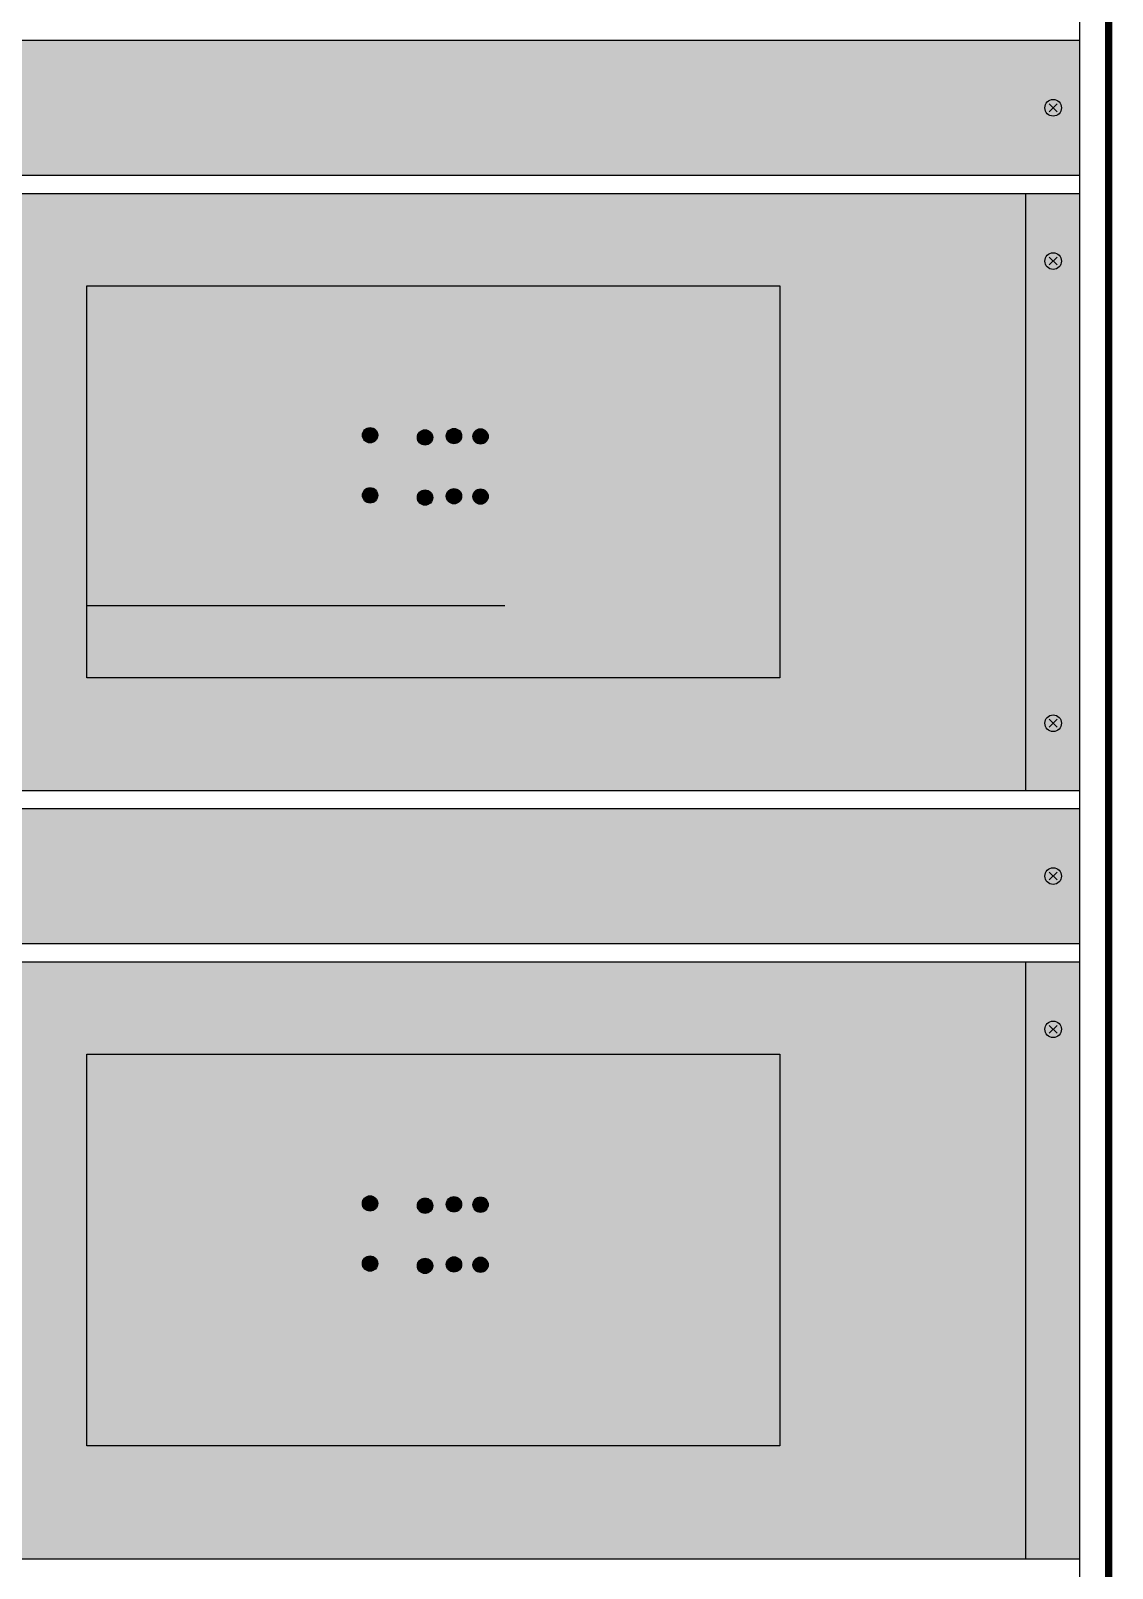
# Model space of a CAD drawing. Header units: millimetres. Extents: x 1211 to 4590, y 32 to 2478.
# Drawn here: x 3111 to 3552, y 418 to 1046 of the extents above; entities that cross this region are included whole.
import ezdxf

# ---------------------------------------------------------------- set-up
doc = ezdxf.new("R2010")
doc.units = ezdxf.units.MM

msp = doc.modelspace()

# ---------------------------------------------------------------- hatches: boundary and pattern name
at = {"lineweight": -3, "ltscale": 0.1, "true_color": 0xeff3f7}
h = msp.add_hatch(color=7, dxfattribs=at)
h.dxf.hatch_style = 1
h.paths.add_polyline_path([(2573.82, 1042.19), (2573.82, 986.93), (3538.88, 986.92), (3538.88, 1042.18)])
h = msp.add_hatch(color=7, dxfattribs=at)
h.dxf.hatch_style = 1
h.paths.add_polyline_path([(2573.82, 979.59), (2573.82, 735.64), (3538.88, 735.63), (3538.88, 979.58)])
at = {"ltscale": 0.1}
h = msp.add_hatch(color=49, dxfattribs=at)
h.dxf.hatch_style = 1
edge = h.paths.add_edge_path()
edge.add_line((3159.14, 904.52), (3159.14, 920.85))
edge.add_arc((3156.98, 920.85), 2.16, 0, 180)
edge.add_line((3154.82, 920.85), (3154.82, 904.52))
edge.add_arc((3156.98, 904.52), 2.16, 180, 360)
h = msp.add_hatch(color=49, dxfattribs=at)
h.dxf.hatch_style = 1
edge = h.paths.add_edge_path()
edge.add_line((3166.37, 904.52), (3166.37, 920.85))
edge.add_arc((3164.21, 920.85), 2.16, 0, 180)
edge.add_line((3162.05, 920.85), (3162.05, 904.52))
edge.add_arc((3164.21, 904.52), 2.16, 180, 360)
h = msp.add_hatch(color=49, dxfattribs=at)
h.dxf.hatch_style = 1
edge = h.paths.add_edge_path()
edge.add_line((3173.6, 904.52), (3173.6, 920.85))
edge.add_arc((3171.44, 920.85), 2.16, 0, 180)
edge.add_line((3169.27, 920.85), (3169.27, 904.52))
edge.add_arc((3171.44, 904.52), 2.16, 180, 360)
h = msp.add_hatch(color=49, dxfattribs=at)
h.dxf.hatch_style = 1
edge = h.paths.add_edge_path()
edge.add_line((3180.82, 904.52), (3180.82, 920.85))
edge.add_arc((3178.66, 920.85), 2.16, 0, 180)
edge.add_line((3176.5, 920.85), (3176.5, 904.52))
edge.add_arc((3178.66, 904.52), 2.16, 180, 360)
h = msp.add_hatch(color=49, dxfattribs=at)
h.dxf.hatch_style = 1
edge = h.paths.add_edge_path()
edge.add_line((3188.24, 904.52), (3188.24, 920.85))
edge.add_arc((3186.08, 920.85), 2.16, 0, 180)
edge.add_line((3183.92, 920.85), (3183.92, 904.52))
edge.add_arc((3186.08, 904.52), 2.16, 180, 360)
h = msp.add_hatch(color=49, dxfattribs=at)
h.dxf.hatch_style = 1
edge = h.paths.add_edge_path()
edge.add_line((3195.47, 904.52), (3195.47, 920.85))
edge.add_arc((3193.3, 920.85), 2.16, 0, 180)
edge.add_line((3191.14, 920.85), (3191.14, 904.52))
edge.add_arc((3193.3, 904.52), 2.16, 180, 360)
h = msp.add_hatch(color=49, dxfattribs=at)
h.dxf.hatch_style = 1
edge = h.paths.add_edge_path()
edge.add_line((3202.69, 904.52), (3202.69, 920.85))
edge.add_arc((3200.53, 920.85), 2.16, 0, 180)
edge.add_line((3198.37, 920.85), (3198.37, 904.52))
edge.add_arc((3200.53, 904.52), 2.16, 180, 360)
h = msp.add_hatch(color=49, dxfattribs=at)
h.dxf.hatch_style = 1
edge = h.paths.add_edge_path()
edge.add_line((3209.92, 904.52), (3209.92, 920.85))
edge.add_arc((3207.76, 920.85), 2.16, 0, 180)
edge.add_line((3205.6, 920.85), (3205.6, 904.52))
edge.add_arc((3207.76, 904.52), 2.16, 180, 360)
h = msp.add_hatch(color=49, dxfattribs=at)
h.dxf.hatch_style = 1
edge = h.paths.add_edge_path()
edge.add_line((3335.65, 904.52), (3335.65, 920.85))
edge.add_arc((3333.49, 920.85), 2.16, 0, 180)
edge.add_line((3331.32, 920.85), (3331.32, 904.52))
edge.add_arc((3333.49, 904.52), 2.16, 180, 360)
h = msp.add_hatch(color=49, dxfattribs=at)
h.dxf.hatch_style = 1
edge = h.paths.add_edge_path()
edge.add_line((3342.87, 904.52), (3342.87, 920.85))
edge.add_arc((3340.71, 920.85), 2.16, 0, 180)
edge.add_line((3338.55, 920.85), (3338.55, 904.52))
edge.add_arc((3340.71, 904.52), 2.16, 180, 360)
h = msp.add_hatch(color=49, dxfattribs=at)
h.dxf.hatch_style = 1
edge = h.paths.add_edge_path()
edge.add_line((3350.1, 904.52), (3350.1, 920.85))
edge.add_arc((3347.94, 920.85), 2.16, 0, 180)
edge.add_line((3345.78, 920.85), (3345.78, 904.52))
edge.add_arc((3347.94, 904.52), 2.16, 180, 360)
h = msp.add_hatch(color=49, dxfattribs=at)
h.dxf.hatch_style = 1
edge = h.paths.add_edge_path()
edge.add_line((3357.33, 904.52), (3357.33, 920.85))
edge.add_arc((3355.17, 920.85), 2.16, 0, 180)
edge.add_line((3353.01, 920.85), (3353.01, 904.52))
edge.add_arc((3355.17, 904.52), 2.16, 180, 360)
h = msp.add_hatch(color=49, dxfattribs=at)
h.dxf.hatch_style = 1
edge = h.paths.add_edge_path()
edge.add_line((3364.43, 904.52), (3364.43, 920.85))
edge.add_arc((3362.27, 920.85), 2.16, 0, 180)
edge.add_line((3360.11, 920.85), (3360.11, 904.52))
edge.add_arc((3362.27, 904.52), 2.16, 180, 360)
h = msp.add_hatch(color=49, dxfattribs=at)
h.dxf.hatch_style = 1
edge = h.paths.add_edge_path()
edge.add_line((3371.65, 904.52), (3371.65, 920.85))
edge.add_arc((3369.49, 920.85), 2.16, 0, 180)
edge.add_line((3367.33, 920.85), (3367.33, 904.52))
edge.add_arc((3369.49, 904.52), 2.16, 180, 360)
h = msp.add_hatch(color=49, dxfattribs=at)
h.dxf.hatch_style = 1
edge = h.paths.add_edge_path()
edge.add_line((3378.88, 904.52), (3378.88, 920.85))
edge.add_arc((3376.72, 920.85), 2.16, 0, 180)
edge.add_line((3374.56, 920.85), (3374.56, 904.52))
edge.add_arc((3376.72, 904.52), 2.16, 180, 360)
h = msp.add_hatch(color=49, dxfattribs=at)
h.dxf.hatch_style = 1
edge = h.paths.add_edge_path()
edge.add_line((3386.11, 904.52), (3386.11, 920.85))
edge.add_arc((3383.95, 920.85), 2.16, 0, 180)
edge.add_line((3381.79, 920.85), (3381.79, 904.52))
edge.add_arc((3383.95, 904.52), 2.16, 180, 360)
h = msp.add_hatch(color=49, dxfattribs=at)
h.dxf.hatch_style = 1
edge = h.paths.add_edge_path()
edge.add_line((3159.14, 880.15), (3159.14, 896.48))
edge.add_arc((3156.98, 896.48), 2.16, 0, 180)
edge.add_line((3154.82, 896.48), (3154.82, 880.15))
edge.add_arc((3156.98, 880.15), 2.16, 180, 360)
h = msp.add_hatch(color=49, dxfattribs=at)
h.dxf.hatch_style = 1
edge = h.paths.add_edge_path()
edge.add_line((3166.37, 880.15), (3166.37, 896.48))
edge.add_arc((3164.21, 896.48), 2.16, 0, 180)
edge.add_line((3162.05, 896.48), (3162.05, 880.15))
edge.add_arc((3164.21, 880.15), 2.16, 180, 360)
h = msp.add_hatch(color=49, dxfattribs=at)
h.dxf.hatch_style = 1
edge = h.paths.add_edge_path()
edge.add_line((3173.6, 880.15), (3173.6, 896.48))
edge.add_arc((3171.44, 896.48), 2.16, 0, 180)
edge.add_line((3169.27, 896.48), (3169.27, 880.15))
edge.add_arc((3171.44, 880.15), 2.16, 180, 360)
h = msp.add_hatch(color=49, dxfattribs=at)
h.dxf.hatch_style = 1
edge = h.paths.add_edge_path()
edge.add_line((3180.82, 880.15), (3180.82, 896.48))
edge.add_arc((3178.66, 896.48), 2.16, 0, 180)
edge.add_line((3176.5, 896.48), (3176.5, 880.15))
edge.add_arc((3178.66, 880.15), 2.16, 180, 360)
h = msp.add_hatch(color=49, dxfattribs=at)
h.dxf.hatch_style = 1
edge = h.paths.add_edge_path()
edge.add_line((3188.24, 880.15), (3188.24, 896.48))
edge.add_arc((3186.08, 896.48), 2.16, 0, 180)
edge.add_line((3183.92, 896.48), (3183.92, 880.15))
edge.add_arc((3186.08, 880.15), 2.16, 180, 360)
h = msp.add_hatch(color=49, dxfattribs=at)
h.dxf.hatch_style = 1
edge = h.paths.add_edge_path()
edge.add_line((3195.47, 880.15), (3195.47, 896.48))
edge.add_arc((3193.3, 896.48), 2.16, 0, 180)
edge.add_line((3191.14, 896.48), (3191.14, 880.15))
edge.add_arc((3193.3, 880.15), 2.16, 180, 360)
h = msp.add_hatch(color=49, dxfattribs=at)
h.dxf.hatch_style = 1
edge = h.paths.add_edge_path()
edge.add_line((3202.69, 880.15), (3202.69, 896.48))
edge.add_arc((3200.53, 896.48), 2.16, 0, 180)
edge.add_line((3198.37, 896.48), (3198.37, 880.15))
edge.add_arc((3200.53, 880.15), 2.16, 180, 360)
h = msp.add_hatch(color=49, dxfattribs=at)
h.dxf.hatch_style = 1
edge = h.paths.add_edge_path()
edge.add_line((3209.92, 880.15), (3209.92, 896.48))
edge.add_arc((3207.76, 896.48), 2.16, 0, 180)
edge.add_line((3205.6, 896.48), (3205.6, 880.15))
edge.add_arc((3207.76, 880.15), 2.16, 180, 360)
h = msp.add_hatch(color=49, dxfattribs=at)
h.dxf.hatch_style = 1
edge = h.paths.add_edge_path()
edge.add_line((3335.65, 880.15), (3335.65, 896.48))
edge.add_arc((3333.49, 896.48), 2.16, 0, 180)
edge.add_line((3331.32, 896.48), (3331.32, 880.15))
edge.add_arc((3333.49, 880.15), 2.16, 180, 360)
h = msp.add_hatch(color=49, dxfattribs=at)
h.dxf.hatch_style = 1
edge = h.paths.add_edge_path()
edge.add_line((3342.87, 880.15), (3342.87, 896.48))
edge.add_arc((3340.71, 896.48), 2.16, 0, 180)
edge.add_line((3338.55, 896.48), (3338.55, 880.15))
edge.add_arc((3340.71, 880.15), 2.16, 180, 360)
h = msp.add_hatch(color=49, dxfattribs=at)
h.dxf.hatch_style = 1
edge = h.paths.add_edge_path()
edge.add_line((3350.1, 880.15), (3350.1, 896.48))
edge.add_arc((3347.94, 896.48), 2.16, 0, 180)
edge.add_line((3345.78, 896.48), (3345.78, 880.15))
edge.add_arc((3347.94, 880.15), 2.16, 180, 360)
h = msp.add_hatch(color=49, dxfattribs=at)
h.dxf.hatch_style = 1
edge = h.paths.add_edge_path()
edge.add_line((3357.33, 880.15), (3357.33, 896.48))
edge.add_arc((3355.17, 896.48), 2.16, 0, 180)
edge.add_line((3353.01, 896.48), (3353.01, 880.15))
edge.add_arc((3355.17, 880.15), 2.16, 180, 360)
h = msp.add_hatch(color=49, dxfattribs=at)
h.dxf.hatch_style = 1
edge = h.paths.add_edge_path()
edge.add_line((3364.43, 880.15), (3364.43, 896.48))
edge.add_arc((3362.27, 896.48), 2.16, 0, 180)
edge.add_line((3360.11, 896.48), (3360.11, 880.15))
edge.add_arc((3362.27, 880.15), 2.16, 180, 360)
h = msp.add_hatch(color=49, dxfattribs=at)
h.dxf.hatch_style = 1
edge = h.paths.add_edge_path()
edge.add_line((3371.65, 880.15), (3371.65, 896.48))
edge.add_arc((3369.49, 896.48), 2.16, 0, 180)
edge.add_line((3367.33, 896.48), (3367.33, 880.15))
edge.add_arc((3369.49, 880.15), 2.16, 180, 360)
h = msp.add_hatch(color=49, dxfattribs=at)
h.dxf.hatch_style = 1
edge = h.paths.add_edge_path()
edge.add_line((3378.88, 880.15), (3378.88, 896.48))
edge.add_arc((3376.72, 896.48), 2.16, 0, 180)
edge.add_line((3374.56, 896.48), (3374.56, 880.15))
edge.add_arc((3376.72, 880.15), 2.16, 180, 360)
h = msp.add_hatch(color=49, dxfattribs=at)
h.dxf.hatch_style = 1
edge = h.paths.add_edge_path()
edge.add_line((3386.11, 880.15), (3386.11, 896.48))
edge.add_arc((3383.95, 896.48), 2.16, 0, 180)
edge.add_line((3381.79, 896.48), (3381.79, 880.15))
edge.add_arc((3383.95, 880.15), 2.16, 180, 360)
h = msp.add_hatch(color=250, dxfattribs=at)
h.dxf.hatch_style = 1
edge = h.paths.add_edge_path()
edge.add_line((3240.39, 893.48), (3306.42, 893.48))
edge.add_arc((3306.42, 891.48), 2, 0, 90, ccw=False)
edge.add_line((3308.42, 891.48), (3308.42, 830.95))
edge.add_arc((3306.42, 830.95), 2, 270, 360, ccw=False)
edge.add_line((3306.42, 828.95), (3240.39, 828.95))
edge.add_arc((3240.39, 830.95), 2, 180, 270, ccw=False)
edge.add_line((3238.39, 830.95), (3238.39, 891.48))
edge.add_arc((3240.39, 891.48), 2, 90, 180, ccw=False)
at = {"ltscale": 0.1, "true_color": 0xd9d9d9}
h = msp.add_hatch(color=254, dxfattribs=at)
h.dxf.hatch_style = 1
edge = h.paths.add_edge_path()
edge.add_arc((3249.21, 880.87), 3.13, 0, 360)
h = msp.add_hatch(color=254, dxfattribs=at)
h.dxf.hatch_style = 1
edge = h.paths.add_edge_path()
edge.add_arc((3271.65, 879.95), 3.13, 0, 360)
h = msp.add_hatch(color=254, dxfattribs=at)
h.dxf.hatch_style = 1
edge = h.paths.add_edge_path()
edge.add_arc((3283.48, 880.51), 3.13, 0, 360)
h = msp.add_hatch(color=254, dxfattribs=at)
h.dxf.hatch_style = 1
edge = h.paths.add_edge_path()
edge.add_arc((3294.31, 880.37), 3.13, 0, 360)
at = {"ltscale": 0.1}
h = msp.add_hatch(color=49, dxfattribs=at)
h.dxf.hatch_style = 1
edge = h.paths.add_edge_path()
edge.add_line((3159.14, 855.78), (3159.14, 872.12))
edge.add_arc((3156.98, 872.12), 2.16, 0, 180)
edge.add_line((3154.82, 872.12), (3154.82, 855.78))
edge.add_arc((3156.98, 855.78), 2.16, 180, 360)
h = msp.add_hatch(color=49, dxfattribs=at)
h.dxf.hatch_style = 1
edge = h.paths.add_edge_path()
edge.add_line((3166.37, 855.78), (3166.37, 872.12))
edge.add_arc((3164.21, 872.12), 2.16, 0, 180)
edge.add_line((3162.05, 872.12), (3162.05, 855.78))
edge.add_arc((3164.21, 855.78), 2.16, 180, 360)
h = msp.add_hatch(color=49, dxfattribs=at)
h.dxf.hatch_style = 1
edge = h.paths.add_edge_path()
edge.add_line((3173.6, 855.78), (3173.6, 872.12))
edge.add_arc((3171.44, 872.12), 2.16, 0, 180)
edge.add_line((3169.27, 872.12), (3169.27, 855.78))
edge.add_arc((3171.44, 855.78), 2.16, 180, 360)
h = msp.add_hatch(color=49, dxfattribs=at)
h.dxf.hatch_style = 1
edge = h.paths.add_edge_path()
edge.add_line((3180.82, 855.78), (3180.82, 872.12))
edge.add_arc((3178.66, 872.12), 2.16, 0, 180)
edge.add_line((3176.5, 872.12), (3176.5, 855.78))
edge.add_arc((3178.66, 855.78), 2.16, 180, 360)
h = msp.add_hatch(color=49, dxfattribs=at)
h.dxf.hatch_style = 1
edge = h.paths.add_edge_path()
edge.add_line((3188.24, 855.78), (3188.24, 872.12))
edge.add_arc((3186.08, 872.12), 2.16, 0, 180)
edge.add_line((3183.92, 872.12), (3183.92, 855.78))
edge.add_arc((3186.08, 855.78), 2.16, 180, 360)
h = msp.add_hatch(color=49, dxfattribs=at)
h.dxf.hatch_style = 1
edge = h.paths.add_edge_path()
edge.add_line((3195.47, 855.78), (3195.47, 872.12))
edge.add_arc((3193.3, 872.12), 2.16, 0, 180)
edge.add_line((3191.14, 872.12), (3191.14, 855.78))
edge.add_arc((3193.3, 855.78), 2.16, 180, 360)
h = msp.add_hatch(color=49, dxfattribs=at)
h.dxf.hatch_style = 1
edge = h.paths.add_edge_path()
edge.add_line((3202.69, 855.78), (3202.69, 872.12))
edge.add_arc((3200.53, 872.12), 2.16, 0, 180)
edge.add_line((3198.37, 872.12), (3198.37, 855.78))
edge.add_arc((3200.53, 855.78), 2.16, 180, 360)
h = msp.add_hatch(color=49, dxfattribs=at)
h.dxf.hatch_style = 1
edge = h.paths.add_edge_path()
edge.add_line((3209.92, 855.78), (3209.92, 872.12))
edge.add_arc((3207.76, 872.12), 2.16, 0, 180)
edge.add_line((3205.6, 872.12), (3205.6, 855.78))
edge.add_arc((3207.76, 855.78), 2.16, 180, 360)
h = msp.add_hatch(color=49, dxfattribs=at)
h.dxf.hatch_style = 1
edge = h.paths.add_edge_path()
edge.add_line((3335.65, 855.78), (3335.65, 872.12))
edge.add_arc((3333.49, 872.12), 2.16, 0, 180)
edge.add_line((3331.32, 872.12), (3331.32, 855.78))
edge.add_arc((3333.49, 855.78), 2.16, 180, 360)
h = msp.add_hatch(color=49, dxfattribs=at)
h.dxf.hatch_style = 1
edge = h.paths.add_edge_path()
edge.add_line((3342.87, 855.78), (3342.87, 872.12))
edge.add_arc((3340.71, 872.12), 2.16, 0, 180)
edge.add_line((3338.55, 872.12), (3338.55, 855.78))
edge.add_arc((3340.71, 855.78), 2.16, 180, 360)
h = msp.add_hatch(color=49, dxfattribs=at)
h.dxf.hatch_style = 1
edge = h.paths.add_edge_path()
edge.add_line((3350.1, 855.78), (3350.1, 872.12))
edge.add_arc((3347.94, 872.12), 2.16, 0, 180)
edge.add_line((3345.78, 872.12), (3345.78, 855.78))
edge.add_arc((3347.94, 855.78), 2.16, 180, 360)
h = msp.add_hatch(color=49, dxfattribs=at)
h.dxf.hatch_style = 1
edge = h.paths.add_edge_path()
edge.add_line((3357.33, 855.78), (3357.33, 872.12))
edge.add_arc((3355.17, 872.12), 2.16, 0, 180)
edge.add_line((3353.01, 872.12), (3353.01, 855.78))
edge.add_arc((3355.17, 855.78), 2.16, 180, 360)
h = msp.add_hatch(color=49, dxfattribs=at)
h.dxf.hatch_style = 1
edge = h.paths.add_edge_path()
edge.add_line((3364.43, 855.78), (3364.43, 872.12))
edge.add_arc((3362.27, 872.12), 2.16, 0, 180)
edge.add_line((3360.11, 872.12), (3360.11, 855.78))
edge.add_arc((3362.27, 855.78), 2.16, 180, 360)
h = msp.add_hatch(color=49, dxfattribs=at)
h.dxf.hatch_style = 1
edge = h.paths.add_edge_path()
edge.add_line((3371.65, 855.78), (3371.65, 872.12))
edge.add_arc((3369.49, 872.12), 2.16, 0, 180)
edge.add_line((3367.33, 872.12), (3367.33, 855.78))
edge.add_arc((3369.49, 855.78), 2.16, 180, 360)
h = msp.add_hatch(color=49, dxfattribs=at)
h.dxf.hatch_style = 1
edge = h.paths.add_edge_path()
edge.add_line((3378.88, 855.78), (3378.88, 872.12))
edge.add_arc((3376.72, 872.12), 2.16, 0, 180)
edge.add_line((3374.56, 872.12), (3374.56, 855.78))
edge.add_arc((3376.72, 855.78), 2.16, 180, 360)
h = msp.add_hatch(color=49, dxfattribs=at)
h.dxf.hatch_style = 1
edge = h.paths.add_edge_path()
edge.add_line((3386.11, 855.78), (3386.11, 872.12))
edge.add_arc((3383.95, 872.12), 2.16, 0, 180)
edge.add_line((3381.79, 872.12), (3381.79, 855.78))
edge.add_arc((3383.95, 855.78), 2.16, 180, 360)
at = {"ltscale": 0.1, "true_color": 0xd9d9d9}
h = msp.add_hatch(color=254, dxfattribs=at)
h.dxf.hatch_style = 1
edge = h.paths.add_edge_path()
edge.add_arc((3249.21, 856.31), 3.13, 0, 360)
h = msp.add_hatch(color=254, dxfattribs=at)
h.dxf.hatch_style = 1
edge = h.paths.add_edge_path()
edge.add_arc((3271.65, 855.39), 3.13, 0, 360)
h = msp.add_hatch(color=254, dxfattribs=at)
h.dxf.hatch_style = 1
edge = h.paths.add_edge_path()
edge.add_arc((3283.48, 855.96), 3.13, 0, 360)
h = msp.add_hatch(color=254, dxfattribs=at)
h.dxf.hatch_style = 1
edge = h.paths.add_edge_path()
edge.add_arc((3294.31, 855.82), 3.13, 0, 360)
at = {"ltscale": 0.1}
h = msp.add_hatch(color=49, dxfattribs=at)
h.dxf.hatch_style = 1
edge = h.paths.add_edge_path()
edge.add_line((3159.14, 831.42), (3159.14, 847.75))
edge.add_arc((3156.98, 847.75), 2.16, 0, 180)
edge.add_line((3154.82, 847.75), (3154.82, 831.42))
edge.add_arc((3156.98, 831.42), 2.16, 180, 360)
h = msp.add_hatch(color=49, dxfattribs=at)
h.dxf.hatch_style = 1
edge = h.paths.add_edge_path()
edge.add_line((3166.37, 831.42), (3166.37, 847.75))
edge.add_arc((3164.21, 847.75), 2.16, 0, 180)
edge.add_line((3162.05, 847.75), (3162.05, 831.42))
edge.add_arc((3164.21, 831.42), 2.16, 180, 360)
h = msp.add_hatch(color=49, dxfattribs=at)
h.dxf.hatch_style = 1
edge = h.paths.add_edge_path()
edge.add_line((3173.6, 831.42), (3173.6, 847.75))
edge.add_arc((3171.44, 847.75), 2.16, 0, 180)
edge.add_line((3169.27, 847.75), (3169.27, 831.42))
edge.add_arc((3171.44, 831.42), 2.16, 180, 360)
h = msp.add_hatch(color=49, dxfattribs=at)
h.dxf.hatch_style = 1
edge = h.paths.add_edge_path()
edge.add_line((3180.82, 831.42), (3180.82, 847.75))
edge.add_arc((3178.66, 847.75), 2.16, 0, 180)
edge.add_line((3176.5, 847.75), (3176.5, 831.42))
edge.add_arc((3178.66, 831.42), 2.16, 180, 360)
h = msp.add_hatch(color=49, dxfattribs=at)
h.dxf.hatch_style = 1
edge = h.paths.add_edge_path()
edge.add_line((3188.24, 831.42), (3188.24, 847.75))
edge.add_arc((3186.08, 847.75), 2.16, 0, 180)
edge.add_line((3183.92, 847.75), (3183.92, 831.42))
edge.add_arc((3186.08, 831.42), 2.16, 180, 360)
h = msp.add_hatch(color=49, dxfattribs=at)
h.dxf.hatch_style = 1
edge = h.paths.add_edge_path()
edge.add_line((3195.47, 831.42), (3195.47, 847.75))
edge.add_arc((3193.3, 847.75), 2.16, 0, 180)
edge.add_line((3191.14, 847.75), (3191.14, 831.42))
edge.add_arc((3193.3, 831.42), 2.16, 180, 360)
h = msp.add_hatch(color=49, dxfattribs=at)
h.dxf.hatch_style = 1
edge = h.paths.add_edge_path()
edge.add_line((3202.69, 831.42), (3202.69, 847.75))
edge.add_arc((3200.53, 847.75), 2.16, 0, 180)
edge.add_line((3198.37, 847.75), (3198.37, 831.42))
edge.add_arc((3200.53, 831.42), 2.16, 180, 360)
h = msp.add_hatch(color=49, dxfattribs=at)
h.dxf.hatch_style = 1
edge = h.paths.add_edge_path()
edge.add_line((3209.92, 831.42), (3209.92, 847.75))
edge.add_arc((3207.76, 847.75), 2.16, 0, 180)
edge.add_line((3205.6, 847.75), (3205.6, 831.42))
edge.add_arc((3207.76, 831.42), 2.16, 180, 360)
h = msp.add_hatch(color=49, dxfattribs=at)
h.dxf.hatch_style = 1
edge = h.paths.add_edge_path()
edge.add_line((3335.65, 831.42), (3335.65, 847.75))
edge.add_arc((3333.49, 847.75), 2.16, 0, 180)
edge.add_line((3331.32, 847.75), (3331.32, 831.42))
edge.add_arc((3333.49, 831.42), 2.16, 180, 360)
h = msp.add_hatch(color=49, dxfattribs=at)
h.dxf.hatch_style = 1
edge = h.paths.add_edge_path()
edge.add_line((3342.87, 831.42), (3342.87, 847.75))
edge.add_arc((3340.71, 847.75), 2.16, 0, 180)
edge.add_line((3338.55, 847.75), (3338.55, 831.42))
edge.add_arc((3340.71, 831.42), 2.16, 180, 360)
h = msp.add_hatch(color=49, dxfattribs=at)
h.dxf.hatch_style = 1
edge = h.paths.add_edge_path()
edge.add_line((3350.1, 831.42), (3350.1, 847.75))
edge.add_arc((3347.94, 847.75), 2.16, 0, 180)
edge.add_line((3345.78, 847.75), (3345.78, 831.42))
edge.add_arc((3347.94, 831.42), 2.16, 180, 360)
h = msp.add_hatch(color=49, dxfattribs=at)
h.dxf.hatch_style = 1
edge = h.paths.add_edge_path()
edge.add_line((3357.33, 831.42), (3357.33, 847.75))
edge.add_arc((3355.17, 847.75), 2.16, 0, 180)
edge.add_line((3353.01, 847.75), (3353.01, 831.42))
edge.add_arc((3355.17, 831.42), 2.16, 180, 360)
h = msp.add_hatch(color=49, dxfattribs=at)
h.dxf.hatch_style = 1
edge = h.paths.add_edge_path()
edge.add_line((3364.43, 831.42), (3364.43, 847.75))
edge.add_arc((3362.27, 847.75), 2.16, 0, 180)
edge.add_line((3360.11, 847.75), (3360.11, 831.42))
edge.add_arc((3362.27, 831.42), 2.16, 180, 360)
h = msp.add_hatch(color=49, dxfattribs=at)
h.dxf.hatch_style = 1
edge = h.paths.add_edge_path()
edge.add_line((3371.65, 831.42), (3371.65, 847.75))
edge.add_arc((3369.49, 847.75), 2.16, 0, 180)
edge.add_line((3367.33, 847.75), (3367.33, 831.42))
edge.add_arc((3369.49, 831.42), 2.16, 180, 360)
h = msp.add_hatch(color=49, dxfattribs=at)
h.dxf.hatch_style = 1
edge = h.paths.add_edge_path()
edge.add_line((3378.88, 831.42), (3378.88, 847.75))
edge.add_arc((3376.72, 847.75), 2.16, 0, 180)
edge.add_line((3374.56, 847.75), (3374.56, 831.42))
edge.add_arc((3376.72, 831.42), 2.16, 180, 360)
h = msp.add_hatch(color=49, dxfattribs=at)
h.dxf.hatch_style = 1
edge = h.paths.add_edge_path()
edge.add_line((3386.11, 831.42), (3386.11, 847.75))
edge.add_arc((3383.95, 847.75), 2.16, 0, 180)
edge.add_line((3381.79, 847.75), (3381.79, 831.42))
edge.add_arc((3383.95, 831.42), 2.16, 180, 360)
h = msp.add_hatch(color=250, dxfattribs=at)
h.dxf.hatch_style = 1
h.paths.add_polyline_path([(3133.53, 811.37), (3416.52, 811.37), (3416.52, 781.85), (3133.53, 781.85)])
at = {"lineweight": -3, "ltscale": 0.1, "true_color": 0xeff3f7}
h = msp.add_hatch(color=7, dxfattribs=at)
h.dxf.hatch_style = 1
h.paths.add_polyline_path([(2573.82, 728.46), (2573.82, 673.2), (3538.88, 673.19), (3538.88, 728.45)])
h = msp.add_hatch(color=7, dxfattribs=at)
h.dxf.hatch_style = 1
h.paths.add_polyline_path([(2573.82, 665.86), (2573.82, 421.91), (3538.88, 421.9), (3538.88, 665.85)])
at = {"ltscale": 0.1}
h = msp.add_hatch(color=49, dxfattribs=at)
h.dxf.hatch_style = 1
edge = h.paths.add_edge_path()
edge.add_line((3159.14, 590.79), (3159.14, 607.12))
edge.add_arc((3156.97, 607.12), 2.16, 0, 180)
edge.add_line((3154.81, 607.12), (3154.81, 590.79))
edge.add_arc((3156.97, 590.79), 2.16, 180, 360)
h = msp.add_hatch(color=49, dxfattribs=at)
h.dxf.hatch_style = 1
edge = h.paths.add_edge_path()
edge.add_line((3166.36, 590.79), (3166.36, 607.12))
edge.add_arc((3164.2, 607.12), 2.16, 0, 180)
edge.add_line((3162.04, 607.12), (3162.04, 590.79))
edge.add_arc((3164.2, 590.79), 2.16, 180, 360)
h = msp.add_hatch(color=49, dxfattribs=at)
h.dxf.hatch_style = 1
edge = h.paths.add_edge_path()
edge.add_line((3173.59, 590.79), (3173.59, 607.12))
edge.add_arc((3171.43, 607.12), 2.16, 0, 180)
edge.add_line((3169.27, 607.12), (3169.27, 590.79))
edge.add_arc((3171.43, 590.79), 2.16, 180, 360)
h = msp.add_hatch(color=49, dxfattribs=at)
h.dxf.hatch_style = 1
edge = h.paths.add_edge_path()
edge.add_line((3180.82, 590.79), (3180.82, 607.12))
edge.add_arc((3178.66, 607.12), 2.16, 0, 180)
edge.add_line((3176.5, 607.12), (3176.5, 590.79))
edge.add_arc((3178.66, 590.79), 2.16, 180, 360)
h = msp.add_hatch(color=49, dxfattribs=at)
h.dxf.hatch_style = 1
edge = h.paths.add_edge_path()
edge.add_line((3188.23, 590.79), (3188.23, 607.12))
edge.add_arc((3186.07, 607.12), 2.16, 0, 180)
edge.add_line((3183.91, 607.12), (3183.91, 590.79))
edge.add_arc((3186.07, 590.79), 2.16, 180, 360)
h = msp.add_hatch(color=49, dxfattribs=at)
h.dxf.hatch_style = 1
edge = h.paths.add_edge_path()
edge.add_line((3195.46, 590.79), (3195.46, 607.12))
edge.add_arc((3193.3, 607.12), 2.16, 0, 180)
edge.add_line((3191.14, 607.12), (3191.14, 590.79))
edge.add_arc((3193.3, 590.79), 2.16, 180, 360)
h = msp.add_hatch(color=49, dxfattribs=at)
h.dxf.hatch_style = 1
edge = h.paths.add_edge_path()
edge.add_line((3202.69, 590.79), (3202.69, 607.12))
edge.add_arc((3200.53, 607.12), 2.16, 0, 180)
edge.add_line((3198.37, 607.12), (3198.37, 590.79))
edge.add_arc((3200.53, 590.79), 2.16, 180, 360)
h = msp.add_hatch(color=49, dxfattribs=at)
h.dxf.hatch_style = 1
edge = h.paths.add_edge_path()
edge.add_line((3209.91, 590.79), (3209.91, 607.12))
edge.add_arc((3207.75, 607.12), 2.16, 0, 180)
edge.add_line((3205.59, 607.12), (3205.59, 590.79))
edge.add_arc((3207.75, 590.79), 2.16, 180, 360)
h = msp.add_hatch(color=49, dxfattribs=at)
h.dxf.hatch_style = 1
edge = h.paths.add_edge_path()
edge.add_line((3335.64, 590.79), (3335.64, 607.12))
edge.add_arc((3333.48, 607.12), 2.16, 0, 180)
edge.add_line((3331.32, 607.12), (3331.32, 590.79))
edge.add_arc((3333.48, 590.79), 2.16, 180, 360)
h = msp.add_hatch(color=49, dxfattribs=at)
h.dxf.hatch_style = 1
edge = h.paths.add_edge_path()
edge.add_line((3342.87, 590.79), (3342.87, 607.12))
edge.add_arc((3340.71, 607.12), 2.16, 0, 180)
edge.add_line((3338.55, 607.12), (3338.55, 590.79))
edge.add_arc((3340.71, 590.79), 2.16, 180, 360)
h = msp.add_hatch(color=49, dxfattribs=at)
h.dxf.hatch_style = 1
edge = h.paths.add_edge_path()
edge.add_line((3350.1, 590.79), (3350.1, 607.12))
edge.add_arc((3347.93, 607.12), 2.16, 0, 180)
edge.add_line((3345.77, 607.12), (3345.77, 590.79))
edge.add_arc((3347.93, 590.79), 2.16, 180, 360)
h = msp.add_hatch(color=49, dxfattribs=at)
h.dxf.hatch_style = 1
edge = h.paths.add_edge_path()
edge.add_line((3357.32, 590.79), (3357.32, 607.12))
edge.add_arc((3355.16, 607.12), 2.16, 0, 180)
edge.add_line((3353, 607.12), (3353, 590.79))
edge.add_arc((3355.16, 590.79), 2.16, 180, 360)
h = msp.add_hatch(color=49, dxfattribs=at)
h.dxf.hatch_style = 1
edge = h.paths.add_edge_path()
edge.add_line((3364.42, 590.79), (3364.42, 607.12))
edge.add_arc((3362.26, 607.12), 2.16, 0, 180)
edge.add_line((3360.1, 607.12), (3360.1, 590.79))
edge.add_arc((3362.26, 590.79), 2.16, 180, 360)
h = msp.add_hatch(color=49, dxfattribs=at)
h.dxf.hatch_style = 1
edge = h.paths.add_edge_path()
edge.add_line((3371.65, 590.79), (3371.65, 607.12))
edge.add_arc((3369.49, 607.12), 2.16, 0, 180)
edge.add_line((3367.33, 607.12), (3367.33, 590.79))
edge.add_arc((3369.49, 590.79), 2.16, 180, 360)
h = msp.add_hatch(color=49, dxfattribs=at)
h.dxf.hatch_style = 1
edge = h.paths.add_edge_path()
edge.add_line((3378.88, 590.79), (3378.88, 607.12))
edge.add_arc((3376.72, 607.12), 2.16, 0, 180)
edge.add_line((3374.56, 607.12), (3374.56, 590.79))
edge.add_arc((3376.72, 590.79), 2.16, 180, 360)
h = msp.add_hatch(color=49, dxfattribs=at)
h.dxf.hatch_style = 1
edge = h.paths.add_edge_path()
edge.add_line((3386.1, 590.79), (3386.1, 607.12))
edge.add_arc((3383.94, 607.12), 2.16, 0, 180)
edge.add_line((3381.78, 607.12), (3381.78, 590.79))
edge.add_arc((3383.94, 590.79), 2.16, 180, 360)
h = msp.add_hatch(color=49, dxfattribs=at)
h.dxf.hatch_style = 1
edge = h.paths.add_edge_path()
edge.add_line((3159.14, 566.42), (3159.14, 582.76))
edge.add_arc((3156.97, 582.76), 2.16, 0, 180)
edge.add_line((3154.81, 582.76), (3154.81, 566.42))
edge.add_arc((3156.97, 566.42), 2.16, 180, 360)
h = msp.add_hatch(color=49, dxfattribs=at)
h.dxf.hatch_style = 1
edge = h.paths.add_edge_path()
edge.add_line((3166.36, 566.42), (3166.36, 582.76))
edge.add_arc((3164.2, 582.76), 2.16, 0, 180)
edge.add_line((3162.04, 582.76), (3162.04, 566.42))
edge.add_arc((3164.2, 566.42), 2.16, 180, 360)
h = msp.add_hatch(color=49, dxfattribs=at)
h.dxf.hatch_style = 1
edge = h.paths.add_edge_path()
edge.add_line((3173.59, 566.42), (3173.59, 582.76))
edge.add_arc((3171.43, 582.76), 2.16, 0, 180)
edge.add_line((3169.27, 582.76), (3169.27, 566.42))
edge.add_arc((3171.43, 566.42), 2.16, 180, 360)
h = msp.add_hatch(color=49, dxfattribs=at)
h.dxf.hatch_style = 1
edge = h.paths.add_edge_path()
edge.add_line((3180.82, 566.42), (3180.82, 582.76))
edge.add_arc((3178.66, 582.76), 2.16, 0, 180)
edge.add_line((3176.5, 582.76), (3176.5, 566.42))
edge.add_arc((3178.66, 566.42), 2.16, 180, 360)
h = msp.add_hatch(color=49, dxfattribs=at)
h.dxf.hatch_style = 1
edge = h.paths.add_edge_path()
edge.add_line((3188.23, 566.42), (3188.23, 582.76))
edge.add_arc((3186.07, 582.76), 2.16, 0, 180)
edge.add_line((3183.91, 582.76), (3183.91, 566.42))
edge.add_arc((3186.07, 566.42), 2.16, 180, 360)
h = msp.add_hatch(color=49, dxfattribs=at)
h.dxf.hatch_style = 1
edge = h.paths.add_edge_path()
edge.add_line((3195.46, 566.42), (3195.46, 582.76))
edge.add_arc((3193.3, 582.76), 2.16, 0, 180)
edge.add_line((3191.14, 582.76), (3191.14, 566.42))
edge.add_arc((3193.3, 566.42), 2.16, 180, 360)
h = msp.add_hatch(color=49, dxfattribs=at)
h.dxf.hatch_style = 1
edge = h.paths.add_edge_path()
edge.add_line((3202.69, 566.42), (3202.69, 582.76))
edge.add_arc((3200.53, 582.76), 2.16, 0, 180)
edge.add_line((3198.37, 582.76), (3198.37, 566.42))
edge.add_arc((3200.53, 566.42), 2.16, 180, 360)
h = msp.add_hatch(color=49, dxfattribs=at)
h.dxf.hatch_style = 1
edge = h.paths.add_edge_path()
edge.add_line((3209.91, 566.42), (3209.91, 582.76))
edge.add_arc((3207.75, 582.76), 2.16, 0, 180)
edge.add_line((3205.59, 582.76), (3205.59, 566.42))
edge.add_arc((3207.75, 566.42), 2.16, 180, 360)
h = msp.add_hatch(color=49, dxfattribs=at)
h.dxf.hatch_style = 1
edge = h.paths.add_edge_path()
edge.add_line((3335.64, 566.42), (3335.64, 582.76))
edge.add_arc((3333.48, 582.76), 2.16, 0, 180)
edge.add_line((3331.32, 582.76), (3331.32, 566.42))
edge.add_arc((3333.48, 566.42), 2.16, 180, 360)
h = msp.add_hatch(color=49, dxfattribs=at)
h.dxf.hatch_style = 1
edge = h.paths.add_edge_path()
edge.add_line((3342.87, 566.42), (3342.87, 582.76))
edge.add_arc((3340.71, 582.76), 2.16, 0, 180)
edge.add_line((3338.55, 582.76), (3338.55, 566.42))
edge.add_arc((3340.71, 566.42), 2.16, 180, 360)
h = msp.add_hatch(color=49, dxfattribs=at)
h.dxf.hatch_style = 1
edge = h.paths.add_edge_path()
edge.add_line((3350.1, 566.42), (3350.1, 582.76))
edge.add_arc((3347.93, 582.76), 2.16, 0, 180)
edge.add_line((3345.77, 582.76), (3345.77, 566.42))
edge.add_arc((3347.93, 566.42), 2.16, 180, 360)
h = msp.add_hatch(color=49, dxfattribs=at)
h.dxf.hatch_style = 1
edge = h.paths.add_edge_path()
edge.add_line((3357.32, 566.42), (3357.32, 582.76))
edge.add_arc((3355.16, 582.76), 2.16, 0, 180)
edge.add_line((3353, 582.76), (3353, 566.42))
edge.add_arc((3355.16, 566.42), 2.16, 180, 360)
h = msp.add_hatch(color=49, dxfattribs=at)
h.dxf.hatch_style = 1
edge = h.paths.add_edge_path()
edge.add_line((3364.42, 566.42), (3364.42, 582.76))
edge.add_arc((3362.26, 582.76), 2.16, 0, 180)
edge.add_line((3360.1, 582.76), (3360.1, 566.42))
edge.add_arc((3362.26, 566.42), 2.16, 180, 360)
h = msp.add_hatch(color=49, dxfattribs=at)
h.dxf.hatch_style = 1
edge = h.paths.add_edge_path()
edge.add_line((3371.65, 566.42), (3371.65, 582.76))
edge.add_arc((3369.49, 582.76), 2.16, 0, 180)
edge.add_line((3367.33, 582.76), (3367.33, 566.42))
edge.add_arc((3369.49, 566.42), 2.16, 180, 360)
h = msp.add_hatch(color=49, dxfattribs=at)
h.dxf.hatch_style = 1
edge = h.paths.add_edge_path()
edge.add_line((3378.88, 566.42), (3378.88, 582.76))
edge.add_arc((3376.72, 582.76), 2.16, 0, 180)
edge.add_line((3374.56, 582.76), (3374.56, 566.42))
edge.add_arc((3376.72, 566.42), 2.16, 180, 360)
h = msp.add_hatch(color=49, dxfattribs=at)
h.dxf.hatch_style = 1
edge = h.paths.add_edge_path()
edge.add_line((3386.1, 566.42), (3386.1, 582.76))
edge.add_arc((3383.94, 582.76), 2.16, 0, 180)
edge.add_line((3381.78, 582.76), (3381.78, 566.42))
edge.add_arc((3383.94, 566.42), 2.16, 180, 360)
h = msp.add_hatch(color=250, dxfattribs=at)
h.dxf.hatch_style = 1
edge = h.paths.add_edge_path()
edge.add_line((3240.38, 579.75), (3306.42, 579.75))
edge.add_arc((3306.42, 577.75), 2, 0, 90, ccw=False)
edge.add_line((3308.42, 577.75), (3308.42, 517.22))
edge.add_arc((3306.42, 517.22), 2, 270, 360, ccw=False)
edge.add_line((3306.42, 515.22), (3240.38, 515.22))
edge.add_arc((3240.38, 517.22), 2, 180, 270, ccw=False)
edge.add_line((3238.38, 517.22), (3238.38, 577.75))
edge.add_arc((3240.38, 577.75), 2, 90, 180, ccw=False)
at = {"ltscale": 0.1, "true_color": 0xd9d9d9}
h = msp.add_hatch(color=254, dxfattribs=at)
h.dxf.hatch_style = 1
edge = h.paths.add_edge_path()
edge.add_arc((3249.2, 567.14), 3.13, 0, 360)
h = msp.add_hatch(color=254, dxfattribs=at)
h.dxf.hatch_style = 1
edge = h.paths.add_edge_path()
edge.add_arc((3271.65, 566.22), 3.13, 0, 360)
h = msp.add_hatch(color=254, dxfattribs=at)
h.dxf.hatch_style = 1
edge = h.paths.add_edge_path()
edge.add_arc((3283.47, 566.78), 3.13, 0, 360)
h = msp.add_hatch(color=254, dxfattribs=at)
h.dxf.hatch_style = 1
edge = h.paths.add_edge_path()
edge.add_arc((3294.31, 566.64), 3.13, 0, 360)
at = {"ltscale": 0.1}
h = msp.add_hatch(color=49, dxfattribs=at)
h.dxf.hatch_style = 1
edge = h.paths.add_edge_path()
edge.add_line((3159.14, 542.06), (3159.14, 558.39))
edge.add_arc((3156.97, 558.39), 2.16, 0, 180)
edge.add_line((3154.81, 558.39), (3154.81, 542.06))
edge.add_arc((3156.97, 542.06), 2.16, 180, 360)
h = msp.add_hatch(color=49, dxfattribs=at)
h.dxf.hatch_style = 1
edge = h.paths.add_edge_path()
edge.add_line((3166.36, 542.06), (3166.36, 558.39))
edge.add_arc((3164.2, 558.39), 2.16, 0, 180)
edge.add_line((3162.04, 558.39), (3162.04, 542.06))
edge.add_arc((3164.2, 542.06), 2.16, 180, 360)
h = msp.add_hatch(color=49, dxfattribs=at)
h.dxf.hatch_style = 1
edge = h.paths.add_edge_path()
edge.add_line((3173.59, 542.06), (3173.59, 558.39))
edge.add_arc((3171.43, 558.39), 2.16, 0, 180)
edge.add_line((3169.27, 558.39), (3169.27, 542.06))
edge.add_arc((3171.43, 542.06), 2.16, 180, 360)
h = msp.add_hatch(color=49, dxfattribs=at)
h.dxf.hatch_style = 1
edge = h.paths.add_edge_path()
edge.add_line((3180.82, 542.06), (3180.82, 558.39))
edge.add_arc((3178.66, 558.39), 2.16, 0, 180)
edge.add_line((3176.5, 558.39), (3176.5, 542.06))
edge.add_arc((3178.66, 542.06), 2.16, 180, 360)
h = msp.add_hatch(color=49, dxfattribs=at)
h.dxf.hatch_style = 1
edge = h.paths.add_edge_path()
edge.add_line((3188.23, 542.06), (3188.23, 558.39))
edge.add_arc((3186.07, 558.39), 2.16, 0, 180)
edge.add_line((3183.91, 558.39), (3183.91, 542.06))
edge.add_arc((3186.07, 542.06), 2.16, 180, 360)
h = msp.add_hatch(color=49, dxfattribs=at)
h.dxf.hatch_style = 1
edge = h.paths.add_edge_path()
edge.add_line((3195.46, 542.06), (3195.46, 558.39))
edge.add_arc((3193.3, 558.39), 2.16, 0, 180)
edge.add_line((3191.14, 558.39), (3191.14, 542.06))
edge.add_arc((3193.3, 542.06), 2.16, 180, 360)
h = msp.add_hatch(color=49, dxfattribs=at)
h.dxf.hatch_style = 1
edge = h.paths.add_edge_path()
edge.add_line((3202.69, 542.06), (3202.69, 558.39))
edge.add_arc((3200.53, 558.39), 2.16, 0, 180)
edge.add_line((3198.37, 558.39), (3198.37, 542.06))
edge.add_arc((3200.53, 542.06), 2.16, 180, 360)
h = msp.add_hatch(color=49, dxfattribs=at)
h.dxf.hatch_style = 1
edge = h.paths.add_edge_path()
edge.add_line((3209.91, 542.06), (3209.91, 558.39))
edge.add_arc((3207.75, 558.39), 2.16, 0, 180)
edge.add_line((3205.59, 558.39), (3205.59, 542.06))
edge.add_arc((3207.75, 542.06), 2.16, 180, 360)
h = msp.add_hatch(color=49, dxfattribs=at)
h.dxf.hatch_style = 1
edge = h.paths.add_edge_path()
edge.add_line((3335.64, 542.06), (3335.64, 558.39))
edge.add_arc((3333.48, 558.39), 2.16, 0, 180)
edge.add_line((3331.32, 558.39), (3331.32, 542.06))
edge.add_arc((3333.48, 542.06), 2.16, 180, 360)
h = msp.add_hatch(color=49, dxfattribs=at)
h.dxf.hatch_style = 1
edge = h.paths.add_edge_path()
edge.add_line((3342.87, 542.06), (3342.87, 558.39))
edge.add_arc((3340.71, 558.39), 2.16, 0, 180)
edge.add_line((3338.55, 558.39), (3338.55, 542.06))
edge.add_arc((3340.71, 542.06), 2.16, 180, 360)
h = msp.add_hatch(color=49, dxfattribs=at)
h.dxf.hatch_style = 1
edge = h.paths.add_edge_path()
edge.add_line((3350.1, 542.06), (3350.1, 558.39))
edge.add_arc((3347.93, 558.39), 2.16, 0, 180)
edge.add_line((3345.77, 558.39), (3345.77, 542.06))
edge.add_arc((3347.93, 542.06), 2.16, 180, 360)
h = msp.add_hatch(color=49, dxfattribs=at)
h.dxf.hatch_style = 1
edge = h.paths.add_edge_path()
edge.add_line((3357.32, 542.06), (3357.32, 558.39))
edge.add_arc((3355.16, 558.39), 2.16, 0, 180)
edge.add_line((3353, 558.39), (3353, 542.06))
edge.add_arc((3355.16, 542.06), 2.16, 180, 360)
h = msp.add_hatch(color=49, dxfattribs=at)
h.dxf.hatch_style = 1
edge = h.paths.add_edge_path()
edge.add_line((3364.42, 542.06), (3364.42, 558.39))
edge.add_arc((3362.26, 558.39), 2.16, 0, 180)
edge.add_line((3360.1, 558.39), (3360.1, 542.06))
edge.add_arc((3362.26, 542.06), 2.16, 180, 360)
h = msp.add_hatch(color=49, dxfattribs=at)
h.dxf.hatch_style = 1
edge = h.paths.add_edge_path()
edge.add_line((3371.65, 542.06), (3371.65, 558.39))
edge.add_arc((3369.49, 558.39), 2.16, 0, 180)
edge.add_line((3367.33, 558.39), (3367.33, 542.06))
edge.add_arc((3369.49, 542.06), 2.16, 180, 360)
h = msp.add_hatch(color=49, dxfattribs=at)
h.dxf.hatch_style = 1
edge = h.paths.add_edge_path()
edge.add_line((3378.88, 542.06), (3378.88, 558.39))
edge.add_arc((3376.72, 558.39), 2.16, 0, 180)
edge.add_line((3374.56, 558.39), (3374.56, 542.06))
edge.add_arc((3376.72, 542.06), 2.16, 180, 360)
h = msp.add_hatch(color=49, dxfattribs=at)
h.dxf.hatch_style = 1
edge = h.paths.add_edge_path()
edge.add_line((3386.1, 542.06), (3386.1, 558.39))
edge.add_arc((3383.94, 558.39), 2.16, 0, 180)
edge.add_line((3381.78, 558.39), (3381.78, 542.06))
edge.add_arc((3383.94, 542.06), 2.16, 180, 360)
at = {"ltscale": 0.1, "true_color": 0xd9d9d9}
h = msp.add_hatch(color=254, dxfattribs=at)
h.dxf.hatch_style = 1
edge = h.paths.add_edge_path()
edge.add_arc((3249.2, 542.58), 3.13, 0, 360)
h = msp.add_hatch(color=254, dxfattribs=at)
h.dxf.hatch_style = 1
edge = h.paths.add_edge_path()
edge.add_arc((3271.65, 541.66), 3.13, 0, 360)
h = msp.add_hatch(color=254, dxfattribs=at)
h.dxf.hatch_style = 1
edge = h.paths.add_edge_path()
edge.add_arc((3283.47, 542.23), 3.13, 0, 360)
h = msp.add_hatch(color=254, dxfattribs=at)
h.dxf.hatch_style = 1
edge = h.paths.add_edge_path()
edge.add_arc((3294.31, 542.09), 3.13, 0, 360)
at = {"ltscale": 0.1}
h = msp.add_hatch(color=49, dxfattribs=at)
h.dxf.hatch_style = 1
edge = h.paths.add_edge_path()
edge.add_line((3159.14, 517.69), (3159.14, 534.02))
edge.add_arc((3156.97, 534.02), 2.16, 0, 180)
edge.add_line((3154.81, 534.02), (3154.81, 517.69))
edge.add_arc((3156.97, 517.69), 2.16, 180, 360)
h = msp.add_hatch(color=49, dxfattribs=at)
h.dxf.hatch_style = 1
edge = h.paths.add_edge_path()
edge.add_line((3166.36, 517.69), (3166.36, 534.02))
edge.add_arc((3164.2, 534.02), 2.16, 0, 180)
edge.add_line((3162.04, 534.02), (3162.04, 517.69))
edge.add_arc((3164.2, 517.69), 2.16, 180, 360)
h = msp.add_hatch(color=49, dxfattribs=at)
h.dxf.hatch_style = 1
edge = h.paths.add_edge_path()
edge.add_line((3173.59, 517.69), (3173.59, 534.02))
edge.add_arc((3171.43, 534.02), 2.16, 0, 180)
edge.add_line((3169.27, 534.02), (3169.27, 517.69))
edge.add_arc((3171.43, 517.69), 2.16, 180, 360)
h = msp.add_hatch(color=49, dxfattribs=at)
h.dxf.hatch_style = 1
edge = h.paths.add_edge_path()
edge.add_line((3180.82, 517.69), (3180.82, 534.02))
edge.add_arc((3178.66, 534.02), 2.16, 0, 180)
edge.add_line((3176.5, 534.02), (3176.5, 517.69))
edge.add_arc((3178.66, 517.69), 2.16, 180, 360)
h = msp.add_hatch(color=49, dxfattribs=at)
h.dxf.hatch_style = 1
edge = h.paths.add_edge_path()
edge.add_line((3188.23, 517.69), (3188.23, 534.02))
edge.add_arc((3186.07, 534.02), 2.16, 0, 180)
edge.add_line((3183.91, 534.02), (3183.91, 517.69))
edge.add_arc((3186.07, 517.69), 2.16, 180, 360)
h = msp.add_hatch(color=49, dxfattribs=at)
h.dxf.hatch_style = 1
edge = h.paths.add_edge_path()
edge.add_line((3195.46, 517.69), (3195.46, 534.02))
edge.add_arc((3193.3, 534.02), 2.16, 0, 180)
edge.add_line((3191.14, 534.02), (3191.14, 517.69))
edge.add_arc((3193.3, 517.69), 2.16, 180, 360)
h = msp.add_hatch(color=49, dxfattribs=at)
h.dxf.hatch_style = 1
edge = h.paths.add_edge_path()
edge.add_line((3202.69, 517.69), (3202.69, 534.02))
edge.add_arc((3200.53, 534.02), 2.16, 0, 180)
edge.add_line((3198.37, 534.02), (3198.37, 517.69))
edge.add_arc((3200.53, 517.69), 2.16, 180, 360)
h = msp.add_hatch(color=49, dxfattribs=at)
h.dxf.hatch_style = 1
edge = h.paths.add_edge_path()
edge.add_line((3209.91, 517.69), (3209.91, 534.02))
edge.add_arc((3207.75, 534.02), 2.16, 0, 180)
edge.add_line((3205.59, 534.02), (3205.59, 517.69))
edge.add_arc((3207.75, 517.69), 2.16, 180, 360)
h = msp.add_hatch(color=49, dxfattribs=at)
h.dxf.hatch_style = 1
edge = h.paths.add_edge_path()
edge.add_line((3335.64, 517.69), (3335.64, 534.02))
edge.add_arc((3333.48, 534.02), 2.16, 0, 180)
edge.add_line((3331.32, 534.02), (3331.32, 517.69))
edge.add_arc((3333.48, 517.69), 2.16, 180, 360)
h = msp.add_hatch(color=49, dxfattribs=at)
h.dxf.hatch_style = 1
edge = h.paths.add_edge_path()
edge.add_line((3342.87, 517.69), (3342.87, 534.02))
edge.add_arc((3340.71, 534.02), 2.16, 0, 180)
edge.add_line((3338.55, 534.02), (3338.55, 517.69))
edge.add_arc((3340.71, 517.69), 2.16, 180, 360)
h = msp.add_hatch(color=49, dxfattribs=at)
h.dxf.hatch_style = 1
edge = h.paths.add_edge_path()
edge.add_line((3350.1, 517.69), (3350.1, 534.02))
edge.add_arc((3347.93, 534.02), 2.16, 0, 180)
edge.add_line((3345.77, 534.02), (3345.77, 517.69))
edge.add_arc((3347.93, 517.69), 2.16, 180, 360)
h = msp.add_hatch(color=49, dxfattribs=at)
h.dxf.hatch_style = 1
edge = h.paths.add_edge_path()
edge.add_line((3357.32, 517.69), (3357.32, 534.02))
edge.add_arc((3355.16, 534.02), 2.16, 0, 180)
edge.add_line((3353, 534.02), (3353, 517.69))
edge.add_arc((3355.16, 517.69), 2.16, 180, 360)
h = msp.add_hatch(color=49, dxfattribs=at)
h.dxf.hatch_style = 1
edge = h.paths.add_edge_path()
edge.add_line((3364.42, 517.69), (3364.42, 534.02))
edge.add_arc((3362.26, 534.02), 2.16, 0, 180)
edge.add_line((3360.1, 534.02), (3360.1, 517.69))
edge.add_arc((3362.26, 517.69), 2.16, 180, 360)
h = msp.add_hatch(color=49, dxfattribs=at)
h.dxf.hatch_style = 1
edge = h.paths.add_edge_path()
edge.add_line((3371.65, 517.69), (3371.65, 534.02))
edge.add_arc((3369.49, 534.02), 2.16, 0, 180)
edge.add_line((3367.33, 534.02), (3367.33, 517.69))
edge.add_arc((3369.49, 517.69), 2.16, 180, 360)
h = msp.add_hatch(color=49, dxfattribs=at)
h.dxf.hatch_style = 1
edge = h.paths.add_edge_path()
edge.add_line((3378.88, 517.69), (3378.88, 534.02))
edge.add_arc((3376.72, 534.02), 2.16, 0, 180)
edge.add_line((3374.56, 534.02), (3374.56, 517.69))
edge.add_arc((3376.72, 517.69), 2.16, 180, 360)
h = msp.add_hatch(color=49, dxfattribs=at)
h.dxf.hatch_style = 1
edge = h.paths.add_edge_path()
edge.add_line((3386.1, 517.69), (3386.1, 534.02))
edge.add_arc((3383.94, 534.02), 2.16, 0, 180)
edge.add_line((3381.78, 534.02), (3381.78, 517.69))
edge.add_arc((3383.94, 517.69), 2.16, 180, 360)
h = msp.add_hatch(color=250, dxfattribs=at)
h.dxf.hatch_style = 1
h.paths.add_polyline_path([(3133.53, 497.64), (3416.51, 497.64), (3416.51, 468.12), (3133.53, 468.12)])

# ---------------------------------------------------------------- linework, layer by layer
at = {"color": 18, "lineweight": -3, "true_color": 0x000000}
for p, q in [((3529.73, 1012.98), (3526.54, 1016.17)), ((3529.73, 1016.17), (3526.54, 1012.98)), ((3529.73, 1012.98), (3526.54, 1016.17)), ((3529.73, 1016.17), (3526.54, 1012.98)), ((3529.74, 950.38), (3526.54, 953.57)), ((3529.74, 953.57), (3526.54, 950.38)), ((3529.74, 950.38), (3526.54, 953.57)), ((3529.74, 953.57), (3526.54, 950.38)), ((3529.74, 764.85), (3526.54, 761.66)), ((3529.74, 761.66), (3526.54, 764.85)), ((3529.73, 699.25), (3526.54, 702.44)), ((3529.73, 702.44), (3526.54, 699.25)), ((3529.74, 636.65), (3526.54, 639.84)), ((3529.74, 639.84), (3526.54, 636.65))]:
    msp.add_line(p, q, dxfattribs=at)
at = {"color": 18, "lineweight": -3, "ltscale": 0.1, "true_color": 0x000000}
for p, q in [((3516.9, 979.59), (3516.9, 735.63)), ((3516.9, 665.86), (3516.9, 421.9))]:
    msp.add_line(p, q, dxfattribs=at)
at = {"ltscale": 0.1}
msp.add_line((3133.53, 811.37), (3304.27, 811.37), dxfattribs=at)
at = {"lineweight": 70, "ltscale": 0.1, "const_width": 3}
msp.add_lwpolyline([(3550.77, 2374.38), (3550.77, 34.14), (2564.23, 34.14), (2564.23, 2374.38)], close=True, dxfattribs=at)
at = {"color": 7, "lineweight": -3, "ltscale": 0.1}
for points in [[(2573.82, 2362.84), (3538.88, 2362.84), (3538.88, 45.48), (2573.82, 45.48)], [(2573.82, 1042.19), (3538.88, 1042.18), (3538.88, 986.92), (2573.82, 986.93)], [(2573.82, 979.59), (3538.88, 979.58), (3538.88, 735.63), (2573.82, 735.64)], [(2573.82, 728.46), (3538.88, 728.45), (3538.88, 673.19), (2573.82, 673.2)], [(2573.82, 665.86), (3538.88, 665.85), (3538.88, 421.9), (2573.82, 421.91)]]:
    msp.add_lwpolyline(points, close=True, dxfattribs=at)
at = {"color": 18, "ltscale": 0.1, "true_color": 0x000000}
for points in [[(3133.53, 941.85), (3416.52, 941.85), (3416.52, 781.85), (3133.53, 781.85)], [(3133.53, 628.12), (3416.51, 628.12), (3416.51, 468.12), (3133.53, 468.12)]]:
    msp.add_lwpolyline(points, close=True, dxfattribs=at)
at = {"color": 18, "lineweight": -3, "true_color": 0x000000}
for centre in [(3528.14, 1014.57), (3528.14, 1014.57), (3528.14, 951.98), (3528.14, 951.98), (3528.14, 763.25), (3528.14, 700.84), (3528.14, 638.25)]:
    msp.add_circle(centre, 3.39, dxfattribs=at)
at = {"color": 254, "ltscale": 0.1, "true_color": 0xd9d9d9}
for centre in [(3249.21, 880.87), (3271.65, 879.95), (3283.48, 880.51), (3294.31, 880.37), (3249.21, 856.31), (3271.65, 855.39), (3283.48, 855.96), (3294.31, 855.82), (3249.2, 567.14), (3271.65, 566.22), (3283.47, 566.78), (3294.31, 566.64), (3249.2, 542.58), (3271.65, 541.66), (3283.47, 542.23), (3294.31, 542.09)]:
    msp.add_circle(centre, 3.13, dxfattribs=at)

doc.saveas('drawing.dxf')
